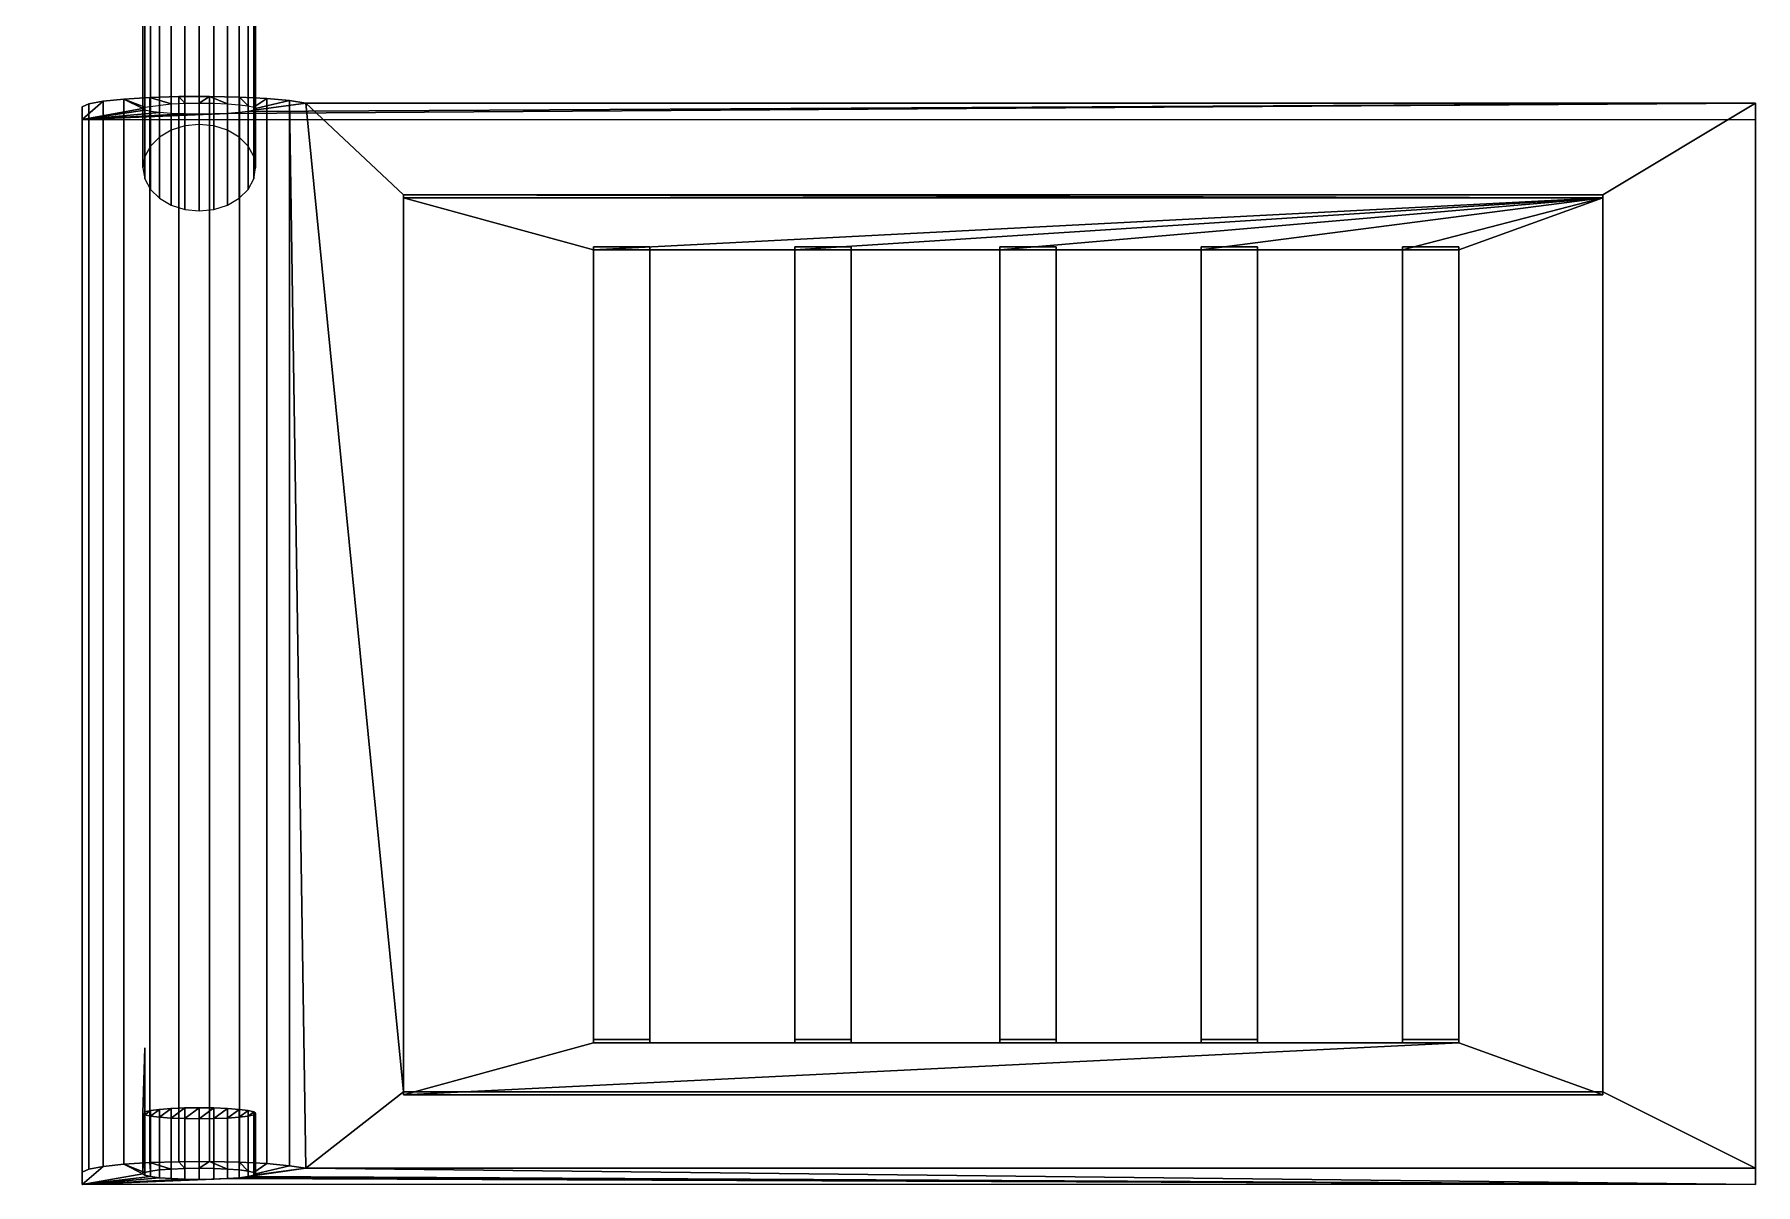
# Model space of a CAD drawing. Header units: inches. Extents: x 9.4 to 92.8, y 5.1 to 50.9.
# Drawn here: x 68.06 to 76.48, y 5.11 to 10.73 of the extents above; entities that cross this region are included whole.
import ezdxf
from ezdxf.enums import TextEntityAlignment as Align

# ---------------------------------------------------------------- set-up
doc = ezdxf.new("R2010")
doc.units = ezdxf.units.IN
doc.header["$MEASUREMENT"] = 0
doc.layers.add('AFUCH-3-FMCH', color=4, linetype='Continuous')
doc.layers.add('AFUCH-3-MSPL', color=19, linetype='Continuous')
doc.styles.get("Standard").update_dxf_attribs({"font": 'arial.ttf'})

# ---------------------------------------------------------------- blocks, each defined once
blk = doc.blocks.new('3_WHEELCHAIR')
at = {"flags": 1}
for tag in ['CAPPN', 'CAPPD', 'CAPMG', 'CAPMC', 'CAPGC', 'CAPALIAS1', 'CAPALIAS2', 'CAPALIAS3', 'CAPBLDG', 'CAPFLOOR', 'CAPDEPT', 'CAPPERSON', 'CAPPL', 'CAPQT', 'CAPDH']:
    blk.add_attdef(tag, (0, 0), '', height=0.001, dxfattribs=at)
blk.add_attdef('CAPTG', text='', height=2.5, dxfattribs=at).set_placement((9.8992, -23.8733), align=Align.CENTER)
at = {"layer": 'AFUCH-3-FMCH'}
mesh = blk.add_polyface(dxfattribs=at)
corners = [(1.3785, -39.212, 3.2896), (1.3347, -39.1682, 3.2279), (0.804, -36.6041, 13.8694), (1.2777, -39.1346, 3.1806), (0.7469, -36.5621, 13.8568), (1.1399, -39.5292, 3.736), (0.6091, -37.0549, 14.0048), (0.5378, -37.0459, 14.0021), (1.0685, -39.522, 3.7259), (0.3705, -36.9229, 13.9652), (0.945, -39.4672, 3.6488), (1.0021, -39.5008, 3.6961), (0.4143, -36.9776, 13.9816), (0.3429, -36.8592, 13.946), (0.9012, -39.4234, 3.5872), (0.4713, -36.5621, 13.8568), (0.945, -39.1682, 3.2279), (0.9012, -39.212, 3.2896), (0.4143, -36.6041, 13.8694), (0.8737, -39.263, 3.3613), (0.3705, -36.6588, 13.8858), (0.8643, -39.3177, 3.4384), (0.3429, -36.7225, 13.905), (0.8737, -39.3724, 3.5154), (0.3335, -36.7908, 13.9255), (1.2112, -39.522, 3.7259), (0.6805, -37.0459, 14.0021), (1.2777, -39.5008, 3.6961), (0.7469, -37.0195, 13.9942), (1.3347, -39.4672, 3.6488), (0.804, -36.9776, 13.9816), (1.3785, -39.4234, 3.5872), (0.8753, -36.8592, 13.946), (0.8478, -36.9229, 13.9652), (1.4061, -39.3724, 3.5154), (0.8847, -36.7908, 13.9255), (1.4154, -39.3177, 3.4384), (0.8753, -36.7225, 13.905), (1.4061, -39.263, 3.3613), (0.8478, -36.6588, 13.8858), (0.4713, -37.0195, 13.9942), (1.2112, -40.5385, 3.8248), (1.2777, -40.5174, 3.7951), (1.1399, -40.5457, 3.835), (1.0685, -40.5385, 3.8248), (0.945, -40.4838, 3.7478), (1.0021, -40.5174, 3.7951), (1.3785, -40.2285, 3.3885), (1.3347, -40.1847, 3.3269), (1.2777, -40.1511, 3.2796), (1.2112, -39.1134, 3.1509), (1.2112, -40.13, 3.2499), (1.1399, -39.1062, 3.1407), (1.1399, -40.1228, 3.2397), (1.0685, -39.1134, 3.1509), (1.0685, -40.13, 3.2499), (0.9012, -40.44, 3.6862), (1.0021, -39.1346, 3.1806), (1.0021, -40.1511, 3.2796), (0.945, -40.1847, 3.3269), (0.9012, -40.2285, 3.3885), (0.8737, -40.2795, 3.4603), (0.8643, -40.3342, 3.5373), (0.8737, -40.389, 3.6144), (1.3347, -40.4838, 3.7478), (1.3785, -40.44, 3.6862), (1.4061, -40.389, 3.6144), (1.4154, -40.3342, 3.5373), (1.4061, -40.2795, 3.4603)]
mesh.append_faces([[corners[k] for k in face] for face in [(1, 3, 4, 2), (5, 6, 7, 8), (9, 10, 11, 12), (13, 14, 10, 9), (15, 16, 17, 18), (18, 17, 19, 20), (20, 19, 21, 22), (22, 21, 23, 24), (24, 23, 14, 13), (6, 5, 25, 26), (25, 27, 28, 26), (27, 29, 30, 28), (29, 31, 32, 33), (31, 34, 35, 32), (34, 36, 37, 35), (36, 38, 39, 37), (38, 0, 2, 39), (27, 25, 41, 42), (25, 5, 43, 41), (5, 8, 44, 43), (11, 10, 45, 46), (1, 0, 47, 48), (3, 1, 48, 49), (50, 3, 49, 51), (52, 50, 51, 53), (54, 52, 53, 55), (10, 14, 56, 45), (57, 54, 55, 58), (16, 57, 58, 59), (17, 16, 59, 60), (19, 17, 60, 61), (21, 19, 61, 62), (23, 21, 62, 63), (14, 23, 63, 56), (29, 27, 42, 64), (31, 29, 64, 65), (34, 31, 65, 66), (36, 34, 66, 67), (38, 36, 67, 68), (0, 38, 68, 47), (8, 11, 46, 44)]])
mesh.append_faces([[corners[k] for k in face] for face in [(11, 8, 40, 12)]], dxfattribs={"vtx1": -1})
mesh.append_faces([[corners[k] for k in face] for face in [(0, 1, 2, 2)]], dxfattribs={"vtx2": -1})
at = {"layer": 'AFUCH-3-MSPL'}
mesh = blk.add_polyface(dxfattribs=at)
corners = [(1.5803, -45.2161, 4.4272), (1.6608, -45.2285, 4.3012), (1.4061, -45.2627, 3.9564), (1.4154, -45.2557, 4.0273), (8.7514, -45.2285, 4.3012), (2.1382, -44.8544, 4.2641), (8.0044, -44.8544, 4.2641), (8.7514, -40.0179, 3.7845), (8.7514, -40.0977, 2.98), (8.7514, -45.3083, 3.4968), (8.0044, -40.4665, 3.829), (1.6608, -40.0179, 3.7845), (1.5803, -40.0054, 3.9104), (2.1382, -40.4665, 3.829), (1.4698, -45.206, 4.5281), (1.4698, -39.9954, 4.0113), (1.4061, -45.2487, 4.0982), (1.4154, -40.0451, 3.5105), (1.4061, -40.0521, 3.4396), (1.3785, -40.0586, 3.3735), (1.3347, -40.0643, 3.3168), (1.2777, -40.0686, 3.2732), (0.5675, -40.0977, 2.98), (1.2112, -40.0713, 3.2459), (1.1399, -40.0722, 3.2365), (1.0685, -40.0713, 3.2459), (1.0021, -40.0686, 3.2732), (0.945, -40.0643, 3.3168), (0.9012, -40.0586, 3.3735), (0.8737, -40.0521, 3.4396), (0.8643, -40.0451, 3.5105), (0.7708, -39.9983, 3.9815), (0.6694, -40.0093, 3.8715), (0.6, -40.0224, 3.7391), (0.5675, -40.0368, 3.5934), (0.5675, -45.2475, 4.1102), (0.5675, -45.3083, 3.4968), (0.6, -45.233, 4.2559), (0.6694, -45.2199, 4.3883), (0.7708, -45.209, 4.4982), (0.8643, -45.2557, 4.0273), (0.8737, -45.2487, 4.0982), (0.8737, -44.9353, 4.0671), (0.8974, -45.2011, 4.5784), (0.9012, -45.2421, 4.1643), (1.0021, -45.2322, 4.2645), (0.945, -45.2365, 4.221), (1.0405, -45.1966, 4.6231), (1.0685, -45.2295, 4.2919), (1.1903, -45.196, 4.6295), (1.1399, -45.2285, 4.3012), (1.2777, -45.2322, 4.2645), (1.2112, -45.2295, 4.2919), (1.3368, -45.1992, 4.5971), (1.3347, -45.2365, 4.221), (1.3785, -45.2421, 4.1643), (1.4061, -40.038, 3.5814), (1.3368, -39.9885, 4.0804), (1.3785, -40.0315, 3.6475), (1.1903, -39.9853, 4.1128), (1.2777, -40.0215, 3.7478), (1.3347, -40.0258, 3.7042), (1.0685, -40.0188, 3.7751), (1.1399, -40.0179, 3.7845), (1.0405, -39.986, 4.1064), (1.2112, -40.0188, 3.7751), (0.8974, -39.9904, 4.0616), (1.0021, -40.0215, 3.7478), (1.3785, -45.2693, 3.8903), (1.3347, -45.2749, 3.8336), (0.945, -45.2749, 3.8336), (1.0021, -45.2792, 3.79), (1.0685, -45.282, 3.7626), (1.1399, -45.2829, 3.7533), (1.2112, -45.282, 3.7626), (1.2777, -45.2792, 3.79), (0.8737, -40.038, 3.5814), (0.9012, -45.2693, 3.8903), (0.8737, -45.2627, 3.9564), (8.0044, -44.87, 4.1074), (8.0044, -40.482, 3.6723), (2.1382, -44.87, 4.1074), (7.2999, -44.615, 4.0821), (2.1382, -40.482, 3.6723), (3.0684, -40.7364, 3.6975), (3.0684, -44.615, 4.0821), (7.0243, -44.615, 4.0821), (7.2999, -40.7364, 3.6975), (4.0527, -40.7364, 3.6975), (3.344, -40.7364, 3.6975), (5.0558, -40.7364, 3.6975), (4.3283, -40.7364, 3.6975), (6.04, -40.7364, 3.6975), (5.3313, -40.7364, 3.6975), (7.0243, -40.7364, 3.6975), (6.3156, -40.7364, 3.6975), (7.2999, -44.5994, 4.2388), (7.2999, -40.7208, 3.8542), (7.0243, -44.5994, 4.2388), (7.0243, -40.7208, 3.8542), (6.3156, -44.615, 4.0821), (6.04, -44.615, 4.0821), (6.3156, -44.5994, 4.2388), (6.3156, -40.7208, 3.8542), (6.04, -44.5994, 4.2388), (6.04, -40.7208, 3.8542), (5.3313, -44.615, 4.0821), (5.3313, -44.5994, 4.2388), (5.3313, -40.7208, 3.8542), (5.0558, -44.5994, 4.2388), (5.0558, -40.7208, 3.8542), (5.0558, -44.615, 4.0821), (4.3283, -44.615, 4.0821), (4.3283, -44.5994, 4.2388), (4.3283, -40.7208, 3.8542), (4.0527, -44.5994, 4.2388), (4.0527, -40.7208, 3.8542), (4.0527, -44.615, 4.0821), (3.344, -44.615, 4.0821), (3.344, -44.5994, 4.2388), (3.344, -40.7208, 3.8542), (3.0684, -44.5994, 4.2388), (3.0684, -40.7208, 3.8542), (1.3785, -44.9732, 3.8639), (1.4061, -44.9666, 3.93), (1.4154, -44.9596, 4.0009), (0.9012, -44.946, 4.1379), (0.8737, -44.9525, 4.0718), (0.945, -44.9404, 4.1946), (1.0021, -44.9361, 4.2382), (1.0685, -44.9333, 4.2655), (1.1399, -44.9324, 4.2749), (1.2112, -44.9333, 4.2655), (1.2777, -44.9361, 4.2382), (1.3347, -44.9404, 4.1946), (1.3785, -44.946, 4.1379), (1.4061, -44.9525, 4.0718), (0.8737, -44.6391, 4.0407), (0.8643, -44.9596, 4.0009), (0.8737, -44.9666, 3.93), (0.9012, -44.9732, 3.8639), (0.945, -44.9788, 3.8072), (1.0021, -44.9831, 3.7636), (1.0685, -44.9858, 3.7363), (1.1399, -44.9868, 3.7269), (1.2112, -44.9858, 3.7363), (1.2777, -44.9831, 3.7636), (1.3347, -44.9788, 3.8072)]
mesh.append_faces([[corners[k] for k in face] for face in [(4, 7, 8, 9), (0, 14, 15, 12), (22, 34, 35, 36), (57, 15, 14, 53), (53, 49, 59, 57), (66, 43, 39, 31), (43, 66, 64, 47), (47, 64, 59, 49), (39, 38, 32, 31), (34, 33, 37, 35), (33, 32, 38, 37), (6, 79, 80, 10), (83, 81, 5, 13), (87, 82, 96, 97), (96, 98, 99, 97), (99, 94, 87, 97), (94, 99, 98, 86), (86, 98, 96, 82), (95, 100, 102, 103), (102, 104, 105, 103), (105, 92, 95, 103), (92, 105, 104, 101), (101, 104, 102, 100), (93, 106, 107, 108), (107, 109, 110, 108), (110, 90, 93, 108), (90, 110, 109, 111), (111, 109, 107, 106), (91, 112, 113, 114), (113, 115, 116, 114), (116, 88, 91, 114), (88, 116, 115, 117), (117, 115, 113, 112), (89, 118, 119, 120), (119, 121, 122, 120), (122, 84, 89, 120), (84, 122, 121, 85), (85, 121, 119, 118), (2, 68, 123, 124), (3, 2, 124, 125), (41, 44, 126, 127), (44, 46, 128, 126), (46, 45, 129, 128), (45, 48, 130, 129), (48, 50, 131, 130), (50, 52, 132, 131), (52, 51, 133, 132), (51, 54, 134, 133), (54, 55, 135, 134), (55, 16, 136, 135), (16, 3, 125, 136), (40, 42, 137, 138), (78, 40, 138, 139), (77, 78, 139, 140), (70, 77, 140, 141), (71, 70, 141, 142), (72, 71, 142, 143), (73, 72, 143, 144), (74, 73, 144, 145), (75, 74, 145, 146), (69, 75, 146, 147), (68, 69, 147, 123), (79, 6, 5, 81)]])
mesh.append_faces([[corners[k] for k in face] for face in [(11, 5, 1, 12), (40, 39, 41, 42), (44, 43, 45, 46), (50, 49, 51, 52), (82, 81, 85, 86)]], dxfattribs={"vtx0": -1, "vtx1": -1})
mesh.append_faces([[corners[k] for k in face] for face in [(23, 22, 21, 21), (30, 22, 29, 29), (54, 53, 55, 55), (75, 36, 74, 74), (84, 80, 88, 89), (88, 80, 90, 91), (90, 80, 92, 93), (92, 80, 94, 95), (94, 80, 87, 87), (128, 140, 126, 126), (129, 141, 128, 128), (130, 142, 129, 129), (131, 143, 130, 130), (132, 144, 131, 131), (133, 145, 132, 132), (134, 146, 133, 133), (135, 147, 134, 134), (136, 123, 135, 135)]], dxfattribs={"vtx0": -1, "vtx1": -1, "vtx2": -1})
mesh.append_faces([[corners[k] for k in face] for face in [(9, 68, 1, 1)]], dxfattribs={"vtx0": -1, "vtx1": -1, "vtx2": -1, "vtx3": -1})
mesh.append_faces([[corners[k] for k in face] for face in [(48, 47, 49, 50), (51, 49, 53, 54), (55, 53, 14, 16), (17, 12, 15, 56), (57, 58, 56, 15), (59, 60, 61, 57), (66, 67, 62, 64), (31, 76, 67, 66), (7, 10, 13, 11), (83, 84, 85, 81), (126, 139, 127, 127)]], dxfattribs={"vtx0": -1, "vtx2": -1})
mesh.append_faces([[corners[k] for k in face] for face in [(1, 68, 2, 2), (9, 69, 68, 68), (9, 75, 69, 69)]], dxfattribs={"vtx0": -1, "vtx2": -1, "vtx3": -1})
mesh.append_faces([[corners[k] for k in face] for face in [(21, 22, 8, 7)]], dxfattribs={"vtx0": -1, "vtx3": -1})
mesh.append_faces([[corners[k] for k in face] for face in [(117, 112, 85, 118)]], dxfattribs={"vtx1": -1})
mesh.append_faces([[corners[k] for k in face] for face in [(24, 25, 22, 23), (26, 27, 22, 25), (28, 29, 22, 27), (78, 77, 36, 40), (10, 80, 13, 13), (111, 106, 85, 112), (139, 137, 127, 127), (125, 124, 136, 136), (83, 13, 80, 80)]], dxfattribs={"vtx1": -1, "vtx2": -1})
mesh.append_faces([[corners[k] for k in face] for face in [(13, 5, 11, 11), (31, 32, 22, 30), (38, 39, 40, 36), (61, 58, 57, 57), (9, 36, 75, 75), (30, 76, 31, 31), (77, 70, 36, 36), (79, 81, 82, 82), (83, 80, 84, 84), (106, 101, 85, 85), (140, 139, 126, 126), (141, 140, 128, 128), (142, 141, 129, 129), (143, 142, 130, 130), (144, 143, 131, 131), (145, 144, 132, 132), (146, 145, 133, 133), (147, 146, 134, 134), (123, 147, 135, 135), (124, 123, 136, 136)]], dxfattribs={"vtx1": -1, "vtx2": -1, "vtx3": -1})
mesh.append_faces([[corners[k] for k in face] for face in [(0, 1, 2, 3), (4, 1, 5, 6), (7, 4, 6, 10), (14, 0, 3, 16), (17, 18, 11, 12), (18, 19, 7, 11), (39, 43, 44, 41), (43, 47, 48, 45), (62, 63, 59, 64), (80, 79, 82, 87)]], dxfattribs={"vtx1": -1, "vtx3": -1})
mesh.append_faces([[corners[k] for k in face] for face in [(0, 12, 1, 1), (33, 34, 22, 32), (35, 37, 38, 36), (100, 86, 85, 101), (86, 100, 95, 94), (101, 106, 93, 92), (111, 112, 91, 90), (117, 118, 89, 88), (42, 41, 127, 137), (139, 138, 137, 137)]], dxfattribs={"vtx2": -1})
mesh.append_faces([[corners[k] for k in face] for face in [(19, 20, 21, 7), (63, 65, 60, 59), (1, 4, 9, 9), (70, 71, 72, 36), (72, 73, 74, 36)]], dxfattribs={"vtx2": -1, "vtx3": -1})

msp = doc.modelspace()

# ---------------------------------------------------------------- block references
msp.add_blockref('3_WHEELCHAIR', (67.729, 50.4148))

doc.saveas('drawing.dxf')
